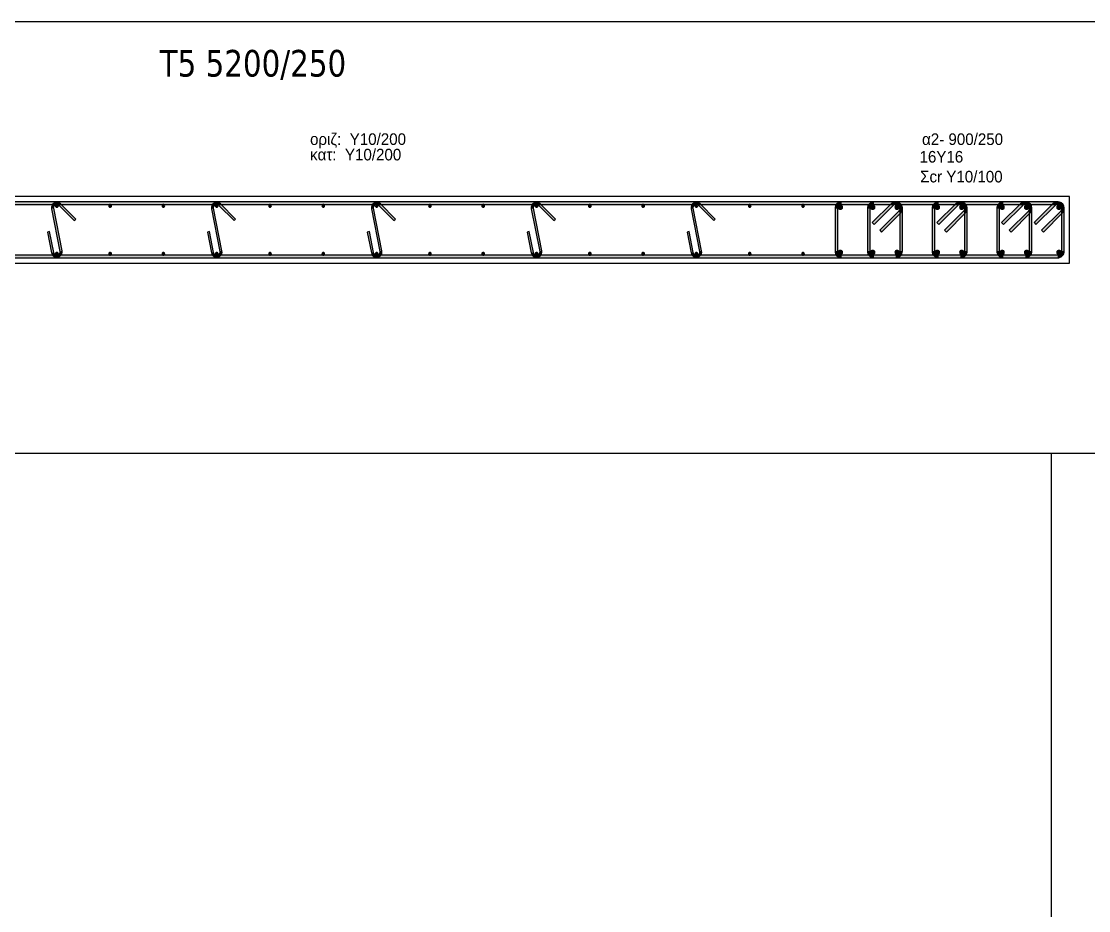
# Model space of a CAD drawing. Header units: millimetres. Extents: x -2171 to 1563, y -1758 to -1505.
# Drawn here: x 787.03 to 807.05, y -1606.93 to -1590.25 of the extents above; entities that cross this region are included whole.
import ezdxf

# ---------------------------------------------------------------- set-up
doc = ezdxf.new("R2010")
doc.units = ezdxf.units.MM
for name, color, linetype in [('-S_TEXT', 3, 'Continuous'), ('Col_Det', 7, 'Continuous'), ('Col_Det_Fill', 7, 'Continuous'), ('Geo_Col_Pro_1', 7, 'Continuous'), ('pinakaki', 153, 'Continuous')]:
    doc.layers.add(name, color=color, linetype=linetype)
doc.styles.add('S1Arl22_b_934_161', font='arial.ttf', dxfattribs={"width": 0.933629, "height": 0.002175})
doc.styles.get("Standard").update_dxf_attribs({"font": 'tahoma.ttf'})

msp = doc.modelspace()

# ---------------------------------------------------------------- hatches: boundary and pattern name
at = {"layer": 'Col_Det_Fill'}
for color, points in [(252, [(803.4939, -1593.6855), (803.4939, -1593.6355), (783.8893, -1593.6355), (783.8893, -1593.6855)]), (252, [(787.5933, -1593.7648), (787.6326, -1593.7571, -0.7407348), (787.7339, -1593.7031), (787.7621, -1593.6748, 0.7407348)]), (252, [(787.7503, -1594.564), (787.7896, -1594.5563), (787.6326, -1593.7571), (787.5933, -1593.7648)]), (133, [(787.6664, -1593.7105, 0.4142136), (787.6914, -1593.7355, 0.4142136), (787.7164, -1593.7105, 0.4142136), (787.6914, -1593.6855, 0.4142136)]), (252, [(787.7621, -1593.6748), (787.7339, -1593.7031), (788.0167, -1593.9859), (788.045, -1593.9577)]), (133, [(788.6665, -1593.7105, 0.4142136), (788.6915, -1593.7355, 0.4142136), (788.7165, -1593.7105, 0.4142136), (788.6915, -1593.6855, 0.4142136)]), (133, [(789.6665, -1593.7105, 0.4142136), (789.6915, -1593.7355, 0.4142136), (789.7165, -1593.7105, 0.4142136), (789.6915, -1593.6855, 0.4142136)]), (252, [(790.5934, -1593.7648), (790.6327, -1593.7571, -0.7407348), (790.734, -1593.7031), (790.7622, -1593.6748, 0.7407348)]), (252, [(790.7504, -1594.564), (790.7897, -1594.5563), (790.6327, -1593.7571), (790.5934, -1593.7648)]), (133, [(790.6665, -1593.7105, 0.4142136), (790.6915, -1593.7355, 0.4142136), (790.7165, -1593.7105, 0.4142136), (790.6915, -1593.6855, 0.4142136)]), (252, [(790.7622, -1593.6748), (790.734, -1593.7031), (791.0168, -1593.9859), (791.0451, -1593.9577)]), (133, [(791.6666, -1593.7105, 0.4142136), (791.6916, -1593.7355, 0.4142136), (791.7166, -1593.7105, 0.4142136), (791.6916, -1593.6855, 0.4142136)]), (133, [(792.6666, -1593.7105, 0.4142136), (792.6916, -1593.7355, 0.4142136), (792.7166, -1593.7105, 0.4142136), (792.6916, -1593.6855, 0.4142136)]), (252, [(793.5935, -1593.7648), (793.6328, -1593.7571, -0.7407348), (793.7341, -1593.7031), (793.7623, -1593.6748, 0.7407348)]), (252, [(793.7505, -1594.564), (793.7898, -1594.5563), (793.6328, -1593.7571), (793.5935, -1593.7648)]), (133, [(793.6666, -1593.7105, 0.4142136), (793.6916, -1593.7355, 0.4142136), (793.7166, -1593.7105, 0.4142136), (793.6916, -1593.6855, 0.4142136)]), (252, [(793.7623, -1593.6748), (793.7341, -1593.7031), (794.0169, -1593.9859), (794.0452, -1593.9577)]), (133, [(794.6667, -1593.7105, 0.4142136), (794.6917, -1593.7355, 0.4142136), (794.7167, -1593.7105, 0.4142136), (794.6917, -1593.6855, 0.4142136)]), (133, [(795.6667, -1593.7105, 0.4142136), (795.6917, -1593.7355, 0.4142136), (795.7167, -1593.7105, 0.4142136), (795.6917, -1593.6855, 0.4142136)]), (252, [(796.5936, -1593.7648), (796.6328, -1593.7571, -0.7407348), (796.7341, -1593.7031), (796.7624, -1593.6748, 0.7407348)]), (252, [(796.7506, -1594.564), (796.7898, -1594.5563), (796.6328, -1593.7571), (796.5936, -1593.7648)]), (133, [(796.6667, -1593.7105, 0.4142136), (796.6917, -1593.7355, 0.4142136), (796.7167, -1593.7105, 0.4142136), (796.6917, -1593.6855, 0.4142136)]), (252, [(796.7624, -1593.6748), (796.7341, -1593.7031), (797.017, -1593.9859), (797.0453, -1593.9577)]), (133, [(797.6668, -1593.7105, 0.4142136), (797.6918, -1593.7355, 0.4142136), (797.7168, -1593.7105, 0.4142136), (797.6918, -1593.6855, 0.4142136)]), (133, [(798.6668, -1593.7105, 0.4142136), (798.6918, -1593.7355, 0.4142136), (798.7168, -1593.7105, 0.4142136), (798.6918, -1593.6855, 0.4142136)]), (252, [(799.5937, -1593.7648), (799.6329, -1593.7571, -0.7407348), (799.7342, -1593.7031), (799.7625, -1593.6748, 0.7407348)]), (252, [(799.7507, -1594.564), (799.7899, -1594.5563), (799.6329, -1593.7571), (799.5937, -1593.7648)]), (133, [(799.6668, -1593.7105, 0.4142136), (799.6918, -1593.7355, 0.4142136), (799.7168, -1593.7105, 0.4142136), (799.6918, -1593.6855, 0.4142136)]), (252, [(799.7625, -1593.6748), (799.7342, -1593.7031), (800.0171, -1593.9859), (800.0454, -1593.9577)]), (133, [(800.6668, -1593.7105, 0.4142136), (800.6918, -1593.7355, 0.4142136), (800.7168, -1593.7105, 0.4142136), (800.6918, -1593.6855, 0.4142136)]), (133, [(801.6669, -1593.7105, 0.4142136), (801.6919, -1593.7355, 0.4142136), (801.7169, -1593.7105, 0.4142136), (801.6919, -1593.6855, 0.4142136)]), (252, [(802.4174, -1593.6855), (802.4174, -1593.6355, 0.4142136), (802.2924, -1593.7605), (802.3424, -1593.7605, -0.4142136)]), (252, [(802.3424, -1593.7605), (802.2924, -1593.7605), (802.2924, -1594.5605), (802.3424, -1594.5605)]), (12, [(802.4326, -1593.7358, 0.4142136), (802.3926, -1593.6958, 0.4142136), (802.3526, -1593.7358, 0.4142136), (802.3926, -1593.7758, 0.4142136)]), (252, [(806.4674, -1593.6855), (806.4674, -1593.6355), (802.4174, -1593.6355), (802.4174, -1593.6855)]), (252, [(803.0245, -1593.6855), (803.0245, -1593.6355, 0.4142136), (802.8995, -1593.7605), (802.9495, -1593.7605, -0.4142136)]), (252, [(802.9495, -1593.7605), (802.8995, -1593.7605), (802.8995, -1594.5605), (802.9495, -1594.5605)]), (56, [(803.0398, -1593.7358, 0.4142136), (802.9998, -1593.6958, 0.4142136), (802.9598, -1593.7358, 0.4142136), (802.9998, -1593.7758, 0.4142136)]), (252, [(803.3786, -1593.7075), (803.3433, -1593.6721), (802.9897, -1594.0257), (803.0251, -1594.0611)]), (252, [(803.4317, -1593.6855), (803.4317, -1593.6355), (803.0245, -1593.6355), (803.0245, -1593.6855)]), (252, [(803.5067, -1593.7605), (803.5567, -1593.7605, 0.6681786), (803.3433, -1593.6721), (803.3786, -1593.7075, -0.6681786)]), (56, [(803.4964, -1593.7358, 0.4142136), (803.4564, -1593.6958, 0.4142136), (803.4164, -1593.7358, 0.4142136), (803.4564, -1593.7758, 0.4142136)]), (252, [(803.4847, -1593.8136), (803.5201, -1593.8489, 0.6681786), (803.4317, -1593.6355), (803.4317, -1593.6855, -0.6681786)]), (252, [(803.5067, -1594.5605), (803.5567, -1594.5605), (803.5567, -1593.7605), (803.5067, -1593.7605)]), (252, [(804.2388, -1593.6855), (804.2388, -1593.6355, 0.4142136), (804.1138, -1593.7605), (804.1638, -1593.7605, -0.4142136)]), (252, [(804.1638, -1593.7605), (804.1138, -1593.7605), (804.1138, -1594.5605), (804.1638, -1594.5605)]), (56, [(804.2541, -1593.7358, 0.4142136), (804.2141, -1593.6958, 0.4142136), (804.1741, -1593.7358, 0.4142136), (804.2141, -1593.7758, 0.4142136)]), (252, [(804.5929, -1593.7075), (804.5576, -1593.6721), (804.204, -1594.0257), (804.2394, -1594.0611)]), (252, [(804.646, -1593.6855), (804.646, -1593.6355), (804.2388, -1593.6355), (804.2388, -1593.6855)]), (252, [(804.721, -1593.7605), (804.771, -1593.7605, 0.6681786), (804.5576, -1593.6721), (804.5929, -1593.7075, -0.6681786)]), (56, [(804.7107, -1593.7358, 0.4142136), (804.6707, -1593.6958, 0.4142136), (804.6307, -1593.7358, 0.4142136), (804.6707, -1593.7758, 0.4142136)]), (252, [(804.699, -1593.8136), (804.7344, -1593.8489, 0.6681786), (804.646, -1593.6355), (804.646, -1593.6855, -0.6681786)]), (252, [(804.721, -1594.5605), (804.771, -1594.5605), (804.771, -1593.7605), (804.721, -1593.7605)]), (252, [(805.4531, -1593.6855), (805.4531, -1593.6355, 0.4142136), (805.3281, -1593.7605), (805.3781, -1593.7605, -0.4142136)]), (252, [(805.3781, -1593.7605), (805.3281, -1593.7605), (805.3281, -1594.5605), (805.3781, -1594.5605)]), (56, [(805.4684, -1593.7358, 0.4142136), (805.4284, -1593.6958, 0.4142136), (805.3884, -1593.7358, 0.4142136), (805.4284, -1593.7758, 0.4142136)]), (252, [(805.8072, -1593.7075), (805.7719, -1593.6721), (805.4183, -1594.0257), (805.4537, -1594.0611)]), (252, [(805.8603, -1593.6855), (805.8603, -1593.6355), (805.4531, -1593.6355), (805.4531, -1593.6855)]), (252, [(805.9353, -1593.7605), (805.9853, -1593.7605, 0.6681786), (805.7719, -1593.6721), (805.8072, -1593.7075, -0.6681786)]), (56, [(805.925, -1593.7358, 0.4142136), (805.885, -1593.6958, 0.4142136), (805.845, -1593.7358, 0.4142136), (805.885, -1593.7758, 0.4142136)]), (252, [(805.9133, -1593.8136), (805.9486, -1593.8489, 0.6681786), (805.8603, -1593.6355), (805.8603, -1593.6855, -0.6681786)]), (252, [(805.9353, -1594.5605), (805.9853, -1594.5605), (805.9853, -1593.7605), (805.9353, -1593.7605)]), (252, [(806.4144, -1593.7075), (806.379, -1593.6721), (806.0255, -1594.0257), (806.0608, -1594.0611)]), (252, [(806.5424, -1593.7605), (806.5924, -1593.7605, 0.6681786), (806.379, -1593.6721), (806.4144, -1593.7075, -0.6681786)]), (12, [(806.5321, -1593.7358, 0.4142136), (806.4921, -1593.6958, 0.4142136), (806.4521, -1593.7358, 0.4142136), (806.4921, -1593.7758, 0.4142136)]), (252, [(806.5204, -1593.8136), (806.5558, -1593.8489, 0.6681786), (806.4674, -1593.6355), (806.4674, -1593.6855, -0.6681786)]), (252, [(806.5424, -1594.5605), (806.5924, -1594.5605), (806.5924, -1593.7605), (806.5424, -1593.7605)]), (252, [(803.1312, -1594.1671), (803.1665, -1594.2025), (803.5201, -1593.8489), (803.4847, -1593.8136)]), (252, [(804.3454, -1594.1671), (804.3808, -1594.2025), (804.7344, -1593.8489), (804.699, -1593.8136)]), (252, [(805.5597, -1594.1671), (805.5951, -1594.2025), (805.9486, -1593.8489), (805.9133, -1593.8136)]), (252, [(806.1669, -1594.1671), (806.2022, -1594.2025), (806.5558, -1593.8489), (806.5204, -1593.8136)]), (252, [(787.5555, -1594.1946), (787.5162, -1594.2023), (787.5933, -1594.5948), (787.6326, -1594.5871)]), (252, [(790.5555, -1594.1946), (790.5163, -1594.2023), (790.5934, -1594.5948), (790.6327, -1594.5871)]), (252, [(793.5556, -1594.1946), (793.5164, -1594.2023), (793.5935, -1594.5948), (793.6328, -1594.5871)]), (252, [(796.5557, -1594.1946), (796.5165, -1594.2023), (796.5936, -1594.5948), (796.6328, -1594.5871)]), (252, [(799.5558, -1594.1946), (799.5166, -1594.2023), (799.5937, -1594.5948), (799.6329, -1594.5871)]), (252, [(787.6326, -1594.5871), (787.5933, -1594.5948, 1), (787.7896, -1594.5563), (787.7503, -1594.564, -1)]), (133, [(787.6664, -1594.6105, 0.4142136), (787.6914, -1594.6355, 0.4142136), (787.7164, -1594.6105, 0.4142136), (787.6914, -1594.5855, 0.4142136)]), (133, [(788.6665, -1594.6105, 0.4142136), (788.6915, -1594.6355, 0.4142136), (788.7165, -1594.6105, 0.4142136), (788.6915, -1594.5855, 0.4142136)]), (133, [(789.6665, -1594.6105, 0.4142136), (789.6915, -1594.6355, 0.4142136), (789.7165, -1594.6105, 0.4142136), (789.6915, -1594.5855, 0.4142136)]), (252, [(790.6327, -1594.5871), (790.5934, -1594.5948, 1), (790.7897, -1594.5563), (790.7504, -1594.564, -1)]), (133, [(790.6665, -1594.6105, 0.4142136), (790.6915, -1594.6355, 0.4142136), (790.7165, -1594.6105, 0.4142136), (790.6915, -1594.5855, 0.4142136)]), (133, [(791.6666, -1594.6105, 0.4142136), (791.6916, -1594.6355, 0.4142136), (791.7166, -1594.6105, 0.4142136), (791.6916, -1594.5855, 0.4142136)]), (133, [(792.6666, -1594.6105, 0.4142136), (792.6916, -1594.6355, 0.4142136), (792.7166, -1594.6105, 0.4142136), (792.6916, -1594.5855, 0.4142136)]), (252, [(793.6328, -1594.5871), (793.5935, -1594.5948, 1), (793.7898, -1594.5563), (793.7505, -1594.564, -1)]), (133, [(793.6666, -1594.6105, 0.4142136), (793.6916, -1594.6355, 0.4142136), (793.7166, -1594.6105, 0.4142136), (793.6916, -1594.5855, 0.4142136)]), (133, [(794.6667, -1594.6105, 0.4142136), (794.6917, -1594.6355, 0.4142136), (794.7167, -1594.6105, 0.4142136), (794.6917, -1594.5855, 0.4142136)]), (133, [(795.6667, -1594.6105, 0.4142136), (795.6917, -1594.6355, 0.4142136), (795.7167, -1594.6105, 0.4142136), (795.6917, -1594.5855, 0.4142136)]), (252, [(796.6328, -1594.5871), (796.5936, -1594.5948, 1), (796.7898, -1594.5563), (796.7506, -1594.564, -1)]), (133, [(796.6667, -1594.6105, 0.4142136), (796.6917, -1594.6355, 0.4142136), (796.7167, -1594.6105, 0.4142136), (796.6917, -1594.5855, 0.4142136)]), (133, [(797.6668, -1594.6105, 0.4142136), (797.6918, -1594.6355, 0.4142136), (797.7168, -1594.6105, 0.4142136), (797.6918, -1594.5855, 0.4142136)]), (133, [(798.6668, -1594.6105, 0.4142136), (798.6918, -1594.6355, 0.4142136), (798.7168, -1594.6105, 0.4142136), (798.6918, -1594.5855, 0.4142136)]), (252, [(799.6329, -1594.5871), (799.5937, -1594.5948, 1), (799.7899, -1594.5563), (799.7507, -1594.564, -1)]), (133, [(799.6668, -1594.6105, 0.4142136), (799.6918, -1594.6355, 0.4142136), (799.7168, -1594.6105, 0.4142136), (799.6918, -1594.5855, 0.4142136)]), (133, [(800.6668, -1594.6105, 0.4142136), (800.6918, -1594.6355, 0.4142136), (800.7168, -1594.6105, 0.4142136), (800.6918, -1594.5855, 0.4142136)]), (133, [(801.6669, -1594.6105, 0.4142136), (801.6919, -1594.6355, 0.4142136), (801.7169, -1594.6105, 0.4142136), (801.6919, -1594.5855, 0.4142136)]), (252, [(802.3424, -1594.5605), (802.2924, -1594.5605, 0.4142136), (802.4174, -1594.6855), (802.4174, -1594.6355, -0.4142136)]), (12, [(802.4326, -1594.5853, 0.4142136), (802.3926, -1594.5453, 0.4142136), (802.3526, -1594.5853, 0.4142136), (802.3926, -1594.6253, 0.4142136)]), (252, [(802.9495, -1594.5605), (802.8995, -1594.5605, 0.4142136), (803.0245, -1594.6855), (803.0245, -1594.6355, -0.4142136)]), (56, [(803.0398, -1594.5853, 0.4142136), (802.9998, -1594.5453, 0.4142136), (802.9598, -1594.5853, 0.4142136), (802.9998, -1594.6253, 0.4142136)]), (56, [(803.4964, -1594.5853, 0.4142136), (803.4564, -1594.5453, 0.4142136), (803.4164, -1594.5853, 0.4142136), (803.4564, -1594.6253, 0.4142136)]), (252, [(803.4317, -1594.6355), (803.4317, -1594.6855, 0.4142136), (803.5567, -1594.5605), (803.5067, -1594.5605, -0.4142136)]), (252, [(804.1638, -1594.5605), (804.1138, -1594.5605, 0.4142136), (804.2388, -1594.6855), (804.2388, -1594.6355, -0.4142136)]), (56, [(804.2541, -1594.5853, 0.4142136), (804.2141, -1594.5453, 0.4142136), (804.1741, -1594.5853, 0.4142136), (804.2141, -1594.6253, 0.4142136)]), (56, [(804.7107, -1594.5853, 0.4142136), (804.6707, -1594.5453, 0.4142136), (804.6307, -1594.5853, 0.4142136), (804.6707, -1594.6253, 0.4142136)]), (252, [(804.646, -1594.6355), (804.646, -1594.6855, 0.4142136), (804.771, -1594.5605), (804.721, -1594.5605, -0.4142136)]), (252, [(805.3781, -1594.5605), (805.3281, -1594.5605, 0.4142136), (805.4531, -1594.6855), (805.4531, -1594.6355, -0.4142136)]), (56, [(805.4684, -1594.5853, 0.4142136), (805.4284, -1594.5453, 0.4142136), (805.3884, -1594.5853, 0.4142136), (805.4284, -1594.6253, 0.4142136)]), (56, [(805.925, -1594.5853, 0.4142136), (805.885, -1594.5453, 0.4142136), (805.845, -1594.5853, 0.4142136), (805.885, -1594.6253, 0.4142136)]), (252, [(805.8603, -1594.6355), (805.8603, -1594.6855, 0.4142136), (805.9853, -1594.5605), (805.9353, -1594.5605, -0.4142136)]), (12, [(806.5321, -1594.5853, 0.4142136), (806.4921, -1594.5453, 0.4142136), (806.4521, -1594.5853, 0.4142136), (806.4921, -1594.6253, 0.4142136)]), (252, [(806.4674, -1594.6355), (806.4674, -1594.6855, 0.4142136), (806.5924, -1594.5605), (806.5424, -1594.5605, -0.4142136)]), (252, [(783.8893, -1594.6355), (783.8893, -1594.6855), (803.4939, -1594.6855), (803.4939, -1594.6355)]), (252, [(802.4174, -1594.6355), (802.4174, -1594.6855), (806.4674, -1594.6855), (806.4674, -1594.6355)]), (252, [(803.0245, -1594.6355), (803.0245, -1594.6855), (803.4317, -1594.6855), (803.4317, -1594.6355)]), (252, [(804.2388, -1594.6355), (804.2388, -1594.6855), (804.646, -1594.6855), (804.646, -1594.6355)]), (252, [(805.4531, -1594.6355), (805.4531, -1594.6855), (805.8603, -1594.6855), (805.8603, -1594.6355)])]:
    msp.add_hatch(color=color, dxfattribs=at).paths.add_polyline_path(points)

# ---------------------------------------------------------------- linework, layer by layer
at = {"layer": '-S_TEXT', "ltscale": 5}
msp.add_lwpolyline([(775.6459, -1590.2497), (833.7934, -1590.2497), (833.7934, -1630.2944), (775.6459, -1630.2944)], close=True, dxfattribs=at)
at = {"layer": 'Col_Det', "color": 7}
for points in [[(806.6924, -1593.5355), (780.6909, -1593.5355)], [(806.6924, -1594.7855), (806.6924, -1593.5355)], [(803.4939, -1593.6355), (783.8893, -1593.6355)], [(783.8893, -1593.6855), (803.4939, -1593.6855)], [(787.5933, -1593.7648), (787.7503, -1594.564)], [(787.7896, -1594.5563), (787.6326, -1593.7571)], [(787.7339, -1593.7031), (788.0167, -1593.9859)], [(788.045, -1593.9577), (787.7621, -1593.6748)], [(790.5934, -1593.7648), (790.7504, -1594.564)], [(790.7897, -1594.5563), (790.6327, -1593.7571)], [(790.734, -1593.7031), (791.0168, -1593.9859)], [(791.0451, -1593.9577), (790.7622, -1593.6748)], [(793.5935, -1593.7648), (793.7505, -1594.564)], [(793.7898, -1594.5563), (793.6328, -1593.7571)], [(793.7341, -1593.7031), (794.0169, -1593.9859)], [(794.0452, -1593.9577), (793.7623, -1593.6748)], [(796.5936, -1593.7648), (796.7506, -1594.564)], [(796.7898, -1594.5563), (796.6328, -1593.7571)], [(796.7341, -1593.7031), (797.017, -1593.9859)], [(797.0453, -1593.9577), (796.7624, -1593.6748)], [(799.5937, -1593.7648), (799.7507, -1594.564)], [(799.7899, -1594.5563), (799.6329, -1593.7571)], [(799.7342, -1593.7031), (800.0171, -1593.9859)], [(800.0454, -1593.9577), (799.7625, -1593.6748)], [(802.2924, -1593.7605), (802.2924, -1594.5605)], [(802.3424, -1594.5605), (802.3424, -1593.7605)], [(806.4674, -1593.6355), (802.4174, -1593.6355)], [(802.4174, -1593.6855), (806.4674, -1593.6855)], [(802.8995, -1593.7605), (802.8995, -1594.5605)], [(802.9495, -1594.5605), (802.9495, -1593.7605)], [(803.3433, -1593.6721), (802.9897, -1594.0257)], [(803.4317, -1593.6355), (803.0245, -1593.6355)], [(803.0245, -1593.6855), (803.4317, -1593.6855)], [(803.0251, -1594.0611), (803.3786, -1593.7075)], [(803.4939, -1593.6855), (803.4939, -1593.6355)], [(803.5067, -1593.7605), (803.5067, -1594.5605)], [(803.5567, -1594.5605), (803.5567, -1593.7605)], [(804.1138, -1593.7605), (804.1138, -1594.5605)], [(804.1638, -1594.5605), (804.1638, -1593.7605)], [(804.5576, -1593.6721), (804.204, -1594.0257)], [(804.646, -1593.6355), (804.2388, -1593.6355)], [(804.2388, -1593.6855), (804.646, -1593.6855)], [(804.2394, -1594.0611), (804.5929, -1593.7075)], [(804.721, -1593.7605), (804.721, -1594.5605)], [(804.771, -1594.5605), (804.771, -1593.7605)], [(805.3281, -1593.7605), (805.3281, -1594.5605)], [(805.3781, -1594.5605), (805.3781, -1593.7605)], [(805.7719, -1593.6721), (805.4183, -1594.0257)], [(805.8603, -1593.6355), (805.4531, -1593.6355)], [(805.4531, -1593.6855), (805.8603, -1593.6855)], [(805.4537, -1594.0611), (805.8072, -1593.7075)], [(805.9353, -1593.7605), (805.9353, -1594.5605)], [(805.9853, -1594.5605), (805.9853, -1593.7605)], [(806.379, -1593.6721), (806.0255, -1594.0257)], [(806.0608, -1594.0611), (806.4144, -1593.7075)], [(806.5424, -1593.7605), (806.5424, -1594.5605)], [(806.5924, -1594.5605), (806.5924, -1593.7605)], [(788.0167, -1593.9859), (788.045, -1593.9577)], [(791.0168, -1593.9859), (791.0451, -1593.9577)], [(794.0169, -1593.9859), (794.0452, -1593.9577)], [(797.017, -1593.9859), (797.0453, -1593.9577)], [(800.0171, -1593.9859), (800.0454, -1593.9577)], [(803.4847, -1593.8136), (803.1312, -1594.1671)], [(803.1665, -1594.2025), (803.5201, -1593.8489)], [(804.699, -1593.8136), (804.3454, -1594.1671)], [(804.3808, -1594.2025), (804.7344, -1593.8489)], [(805.9133, -1593.8136), (805.5597, -1594.1671)], [(805.5951, -1594.2025), (805.9486, -1593.8489)], [(806.5204, -1593.8136), (806.1669, -1594.1671)], [(806.2022, -1594.2025), (806.5558, -1593.8489)], [(787.5555, -1594.1946), (787.5162, -1594.2023)], [(787.6326, -1594.5871), (787.5555, -1594.1946)], [(790.5555, -1594.1946), (790.5163, -1594.2023)], [(790.6327, -1594.5871), (790.5555, -1594.1946)], [(793.5556, -1594.1946), (793.5164, -1594.2023)], [(793.6328, -1594.5871), (793.5556, -1594.1946)], [(796.5557, -1594.1946), (796.5165, -1594.2023)], [(796.6328, -1594.5871), (796.5557, -1594.1946)], [(799.5558, -1594.1946), (799.5166, -1594.2023)], [(799.6329, -1594.5871), (799.5558, -1594.1946)], [(802.9897, -1594.0257), (803.0251, -1594.0611)], [(803.1312, -1594.1671), (803.1665, -1594.2025)], [(804.204, -1594.0257), (804.2394, -1594.0611)], [(804.3454, -1594.1671), (804.3808, -1594.2025)], [(805.4183, -1594.0257), (805.4537, -1594.0611)], [(805.5597, -1594.1671), (805.5951, -1594.2025)], [(806.0255, -1594.0257), (806.0608, -1594.0611)], [(806.1669, -1594.1671), (806.2022, -1594.2025)], [(787.5162, -1594.2023), (787.5933, -1594.5948)], [(790.5163, -1594.2023), (790.5934, -1594.5948)], [(793.5164, -1594.2023), (793.5935, -1594.5948)], [(796.5165, -1594.2023), (796.5936, -1594.5948)], [(799.5166, -1594.2023), (799.5937, -1594.5948)], [(780.6909, -1594.7855), (806.6924, -1594.7855)], [(803.4939, -1594.6355), (783.8893, -1594.6355)], [(783.8893, -1594.6855), (803.4939, -1594.6855)], [(806.4674, -1594.6355), (802.4174, -1594.6355)], [(802.4174, -1594.6855), (806.4674, -1594.6855)], [(803.4317, -1594.6355), (803.0245, -1594.6355)], [(803.0245, -1594.6855), (803.4317, -1594.6855)], [(803.4939, -1594.6855), (803.4939, -1594.6355)], [(804.646, -1594.6355), (804.2388, -1594.6355)], [(804.2388, -1594.6855), (804.646, -1594.6855)], [(805.8603, -1594.6355), (805.4531, -1594.6355)], [(805.4531, -1594.6855), (805.8603, -1594.6855)]]:
    msp.add_lwpolyline(points, dxfattribs=at)
for points in [[(787.7621, -1593.6748, 0.7407348), (787.5933, -1593.7648, 0.7407348)], [(787.6326, -1593.7571, -0.7407348), (787.7339, -1593.7031)], [(787.6914, -1593.6855, 0.4142136), (787.6664, -1593.7105, 0.4142136)], [(787.6664, -1593.7105, 0.4142136), (787.6914, -1593.7355, 0.4142136)], [(787.7164, -1593.7105, 0.4142136), (787.6914, -1593.6855, 0.4142136)], [(787.6914, -1593.7355, 0.4142136), (787.7164, -1593.7105, 0.4142136)], [(788.6915, -1593.6855, 0.4142136), (788.6665, -1593.7105, 0.4142136)], [(788.6665, -1593.7105, 0.4142136), (788.6915, -1593.7355, 0.4142136)], [(788.7165, -1593.7105, 0.4142136), (788.6915, -1593.6855, 0.4142136)], [(788.6915, -1593.7355, 0.4142136), (788.7165, -1593.7105, 0.4142136)], [(789.6915, -1593.6855, 0.4142136), (789.6665, -1593.7105, 0.4142136)], [(789.6665, -1593.7105, 0.4142136), (789.6915, -1593.7355, 0.4142136)], [(789.7165, -1593.7105, 0.4142136), (789.6915, -1593.6855, 0.4142136)], [(789.6915, -1593.7355, 0.4142136), (789.7165, -1593.7105, 0.4142136)], [(790.7622, -1593.6748, 0.7407348), (790.5934, -1593.7648, 0.7407348)], [(790.6327, -1593.7571, -0.7407348), (790.734, -1593.7031)], [(790.6915, -1593.6855, 0.4142136), (790.6665, -1593.7105, 0.4142136)], [(790.6665, -1593.7105, 0.4142136), (790.6915, -1593.7355, 0.4142136)], [(790.7165, -1593.7105, 0.4142136), (790.6915, -1593.6855, 0.4142136)], [(790.6915, -1593.7355, 0.4142136), (790.7165, -1593.7105, 0.4142136)], [(791.6916, -1593.6855, 0.4142136), (791.6666, -1593.7105, 0.4142136)], [(791.6666, -1593.7105, 0.4142136), (791.6916, -1593.7355, 0.4142136)], [(791.7166, -1593.7105, 0.4142136), (791.6916, -1593.6855, 0.4142136)], [(791.6916, -1593.7355, 0.4142136), (791.7166, -1593.7105, 0.4142136)], [(792.6916, -1593.6855, 0.4142136), (792.6666, -1593.7105, 0.4142136)], [(792.6666, -1593.7105, 0.4142136), (792.6916, -1593.7355, 0.4142136)], [(792.7166, -1593.7105, 0.4142136), (792.6916, -1593.6855, 0.4142136)], [(792.6916, -1593.7355, 0.4142136), (792.7166, -1593.7105, 0.4142136)], [(793.7623, -1593.6748, 0.7407348), (793.5935, -1593.7648, 0.7407348)], [(793.6328, -1593.7571, -0.7407348), (793.7341, -1593.7031)], [(793.6916, -1593.6855, 0.4142136), (793.6666, -1593.7105, 0.4142136)], [(793.6666, -1593.7105, 0.4142136), (793.6916, -1593.7355, 0.4142136)], [(793.7166, -1593.7105, 0.4142136), (793.6916, -1593.6855, 0.4142136)], [(793.6916, -1593.7355, 0.4142136), (793.7166, -1593.7105, 0.4142136)], [(794.6917, -1593.6855, 0.4142136), (794.6667, -1593.7105, 0.4142136)], [(794.6667, -1593.7105, 0.4142136), (794.6917, -1593.7355, 0.4142136)], [(794.7167, -1593.7105, 0.4142136), (794.6917, -1593.6855, 0.4142136)], [(794.6917, -1593.7355, 0.4142136), (794.7167, -1593.7105, 0.4142136)], [(795.6917, -1593.6855, 0.4142136), (795.6667, -1593.7105, 0.4142136)], [(795.6667, -1593.7105, 0.4142136), (795.6917, -1593.7355, 0.4142136)], [(795.7167, -1593.7105, 0.4142136), (795.6917, -1593.6855, 0.4142136)], [(795.6917, -1593.7355, 0.4142136), (795.7167, -1593.7105, 0.4142136)], [(796.7624, -1593.6748, 0.7407348), (796.5936, -1593.7648, 0.7407348)], [(796.6328, -1593.7571, -0.7407348), (796.7341, -1593.7031)], [(796.6917, -1593.6855, 0.4142136), (796.6667, -1593.7105, 0.4142136)], [(796.6667, -1593.7105, 0.4142136), (796.6917, -1593.7355, 0.4142136)], [(796.7167, -1593.7105, 0.4142136), (796.6917, -1593.6855, 0.4142136)], [(796.6917, -1593.7355, 0.4142136), (796.7167, -1593.7105, 0.4142136)], [(797.6918, -1593.6855, 0.4142136), (797.6668, -1593.7105, 0.4142136)], [(797.6668, -1593.7105, 0.4142136), (797.6918, -1593.7355, 0.4142136)], [(797.7168, -1593.7105, 0.4142136), (797.6918, -1593.6855, 0.4142136)], [(797.6918, -1593.7355, 0.4142136), (797.7168, -1593.7105, 0.4142136)], [(798.6918, -1593.6855, 0.4142136), (798.6668, -1593.7105, 0.4142136)], [(798.6668, -1593.7105, 0.4142136), (798.6918, -1593.7355, 0.4142136)], [(798.7168, -1593.7105, 0.4142136), (798.6918, -1593.6855, 0.4142136)], [(798.6918, -1593.7355, 0.4142136), (798.7168, -1593.7105, 0.4142136)], [(799.7625, -1593.6748, 0.7407348), (799.5937, -1593.7648, 0.7407348)], [(799.6329, -1593.7571, -0.7407348), (799.7342, -1593.7031)], [(799.6918, -1593.6855, 0.4142136), (799.6668, -1593.7105, 0.4142136)], [(799.6668, -1593.7105, 0.4142136), (799.6918, -1593.7355, 0.4142136)], [(799.7168, -1593.7105, 0.4142136), (799.6918, -1593.6855, 0.4142136)], [(799.6918, -1593.7355, 0.4142136), (799.7168, -1593.7105, 0.4142136)], [(800.6918, -1593.6855, 0.4142136), (800.6668, -1593.7105, 0.4142136)], [(800.6668, -1593.7105, 0.4142136), (800.6918, -1593.7355, 0.4142136)], [(800.7168, -1593.7105, 0.4142136), (800.6918, -1593.6855, 0.4142136)], [(800.6918, -1593.7355, 0.4142136), (800.7168, -1593.7105, 0.4142136)], [(801.6919, -1593.6855, 0.4142136), (801.6669, -1593.7105, 0.4142136)], [(801.6669, -1593.7105, 0.4142136), (801.6919, -1593.7355, 0.4142136)], [(801.7169, -1593.7105, 0.4142136), (801.6919, -1593.6855, 0.4142136)], [(801.6919, -1593.7355, 0.4142136), (801.7169, -1593.7105, 0.4142136)], [(802.4174, -1593.6355, 0.4142136), (802.2924, -1593.7605)], [(802.3424, -1593.7605, -0.4142136), (802.4174, -1593.6855, -0.4142136)], [(802.3926, -1593.6958, 0.4142136), (802.3526, -1593.7358, 0.4142136)], [(802.3526, -1593.7358, 0.4142136), (802.3926, -1593.7758, 0.4142136)], [(802.4326, -1593.7358, 0.4142136), (802.3926, -1593.6958, 0.4142136)], [(802.3926, -1593.7758, 0.4142136), (802.4326, -1593.7358, 0.4142136)], [(803.0245, -1593.6355, 0.4142136), (802.8995, -1593.7605)], [(802.9495, -1593.7605, -0.4142136), (803.0245, -1593.6855, -0.4142136)], [(802.9998, -1593.6958, 0.4142136), (802.9598, -1593.7358, 0.4142136)], [(802.9598, -1593.7358, 0.4142136), (802.9998, -1593.7758, 0.4142136)], [(803.0398, -1593.7358, 0.4142136), (802.9998, -1593.6958, 0.4142136)], [(802.9998, -1593.7758, 0.4142136), (803.0398, -1593.7358, 0.4142136)], [(803.5567, -1593.7605, 0.6681786), (803.3433, -1593.6721)], [(803.3786, -1593.7075, -0.6681786), (803.5067, -1593.7605, -0.6681786)], [(803.4564, -1593.6958, 0.4142136), (803.4164, -1593.7358, 0.4142136)], [(803.4164, -1593.7358, 0.4142136), (803.4564, -1593.7758, 0.4142136)], [(803.5201, -1593.8489, 0.6681786), (803.4317, -1593.6355)], [(803.4317, -1593.6855, -0.6681786), (803.4847, -1593.8136, -0.6681786)], [(803.4964, -1593.7358, 0.4142136), (803.4564, -1593.6958, 0.4142136)], [(803.4564, -1593.7758, 0.4142136), (803.4964, -1593.7358, 0.4142136)], [(804.2388, -1593.6355, 0.4142136), (804.1138, -1593.7605)], [(804.1638, -1593.7605, -0.4142136), (804.2388, -1593.6855, -0.4142136)], [(804.2141, -1593.6958, 0.4142136), (804.1741, -1593.7358, 0.4142136)], [(804.1741, -1593.7358, 0.4142136), (804.2141, -1593.7758, 0.4142136)], [(804.2541, -1593.7358, 0.4142136), (804.2141, -1593.6958, 0.4142136)], [(804.2141, -1593.7758, 0.4142136), (804.2541, -1593.7358, 0.4142136)], [(804.771, -1593.7605, 0.6681786), (804.5576, -1593.6721)], [(804.5929, -1593.7075, -0.6681786), (804.721, -1593.7605, -0.6681786)], [(804.6707, -1593.6958, 0.4142136), (804.6307, -1593.7358, 0.4142136)], [(804.6307, -1593.7358, 0.4142136), (804.6707, -1593.7758, 0.4142136)], [(804.7344, -1593.8489, 0.6681786), (804.646, -1593.6355)], [(804.646, -1593.6855, -0.6681786), (804.699, -1593.8136, -0.6681786)], [(804.7107, -1593.7358, 0.4142136), (804.6707, -1593.6958, 0.4142136)], [(804.6707, -1593.7758, 0.4142136), (804.7107, -1593.7358, 0.4142136)], [(805.4531, -1593.6355, 0.4142136), (805.3281, -1593.7605)], [(805.3781, -1593.7605, -0.4142136), (805.4531, -1593.6855, -0.4142136)], [(805.4284, -1593.6958, 0.4142136), (805.3884, -1593.7358, 0.4142136)], [(805.3884, -1593.7358, 0.4142136), (805.4284, -1593.7758, 0.4142136)], [(805.4684, -1593.7358, 0.4142136), (805.4284, -1593.6958, 0.4142136)], [(805.4284, -1593.7758, 0.4142136), (805.4684, -1593.7358, 0.4142136)], [(805.9853, -1593.7605, 0.6681786), (805.7719, -1593.6721)], [(805.8072, -1593.7075, -0.6681786), (805.9353, -1593.7605, -0.6681786)], [(805.885, -1593.6958, 0.4142136), (805.845, -1593.7358, 0.4142136)], [(805.845, -1593.7358, 0.4142136), (805.885, -1593.7758, 0.4142136)], [(805.9486, -1593.8489, 0.6681786), (805.8603, -1593.6355)], [(805.8603, -1593.6855, -0.6681786), (805.9133, -1593.8136, -0.6681786)], [(805.925, -1593.7358, 0.4142136), (805.885, -1593.6958, 0.4142136)], [(805.885, -1593.7758, 0.4142136), (805.925, -1593.7358, 0.4142136)], [(806.5924, -1593.7605, 0.6681786), (806.379, -1593.6721)], [(806.4144, -1593.7075, -0.6681786), (806.5424, -1593.7605, -0.6681786)], [(806.4921, -1593.6958, 0.4142136), (806.4521, -1593.7358, 0.4142136)], [(806.4521, -1593.7358, 0.4142136), (806.4921, -1593.7758, 0.4142136)], [(806.5558, -1593.8489, 0.6681786), (806.4674, -1593.6355)], [(806.4674, -1593.6855, -0.6681786), (806.5204, -1593.8136, -0.6681786)], [(806.5321, -1593.7358, 0.4142136), (806.4921, -1593.6958, 0.4142136)], [(806.4921, -1593.7758, 0.4142136), (806.5321, -1593.7358, 0.4142136)], [(787.5933, -1594.5948, 1), (787.7896, -1594.5563)], [(787.7503, -1594.564, -1), (787.6326, -1594.5871, -1)], [(787.6914, -1594.5855, 0.4142136), (787.6664, -1594.6105, 0.4142136)], [(787.7164, -1594.6105, 0.4142136), (787.6914, -1594.5855, 0.4142136)], [(788.6915, -1594.5855, 0.4142136), (788.6665, -1594.6105, 0.4142136)], [(788.7165, -1594.6105, 0.4142136), (788.6915, -1594.5855, 0.4142136)], [(789.6915, -1594.5855, 0.4142136), (789.6665, -1594.6105, 0.4142136)], [(789.7165, -1594.6105, 0.4142136), (789.6915, -1594.5855, 0.4142136)], [(790.5934, -1594.5948, 1), (790.7897, -1594.5563)], [(790.7504, -1594.564, -1), (790.6327, -1594.5871, -1)], [(790.6915, -1594.5855, 0.4142136), (790.6665, -1594.6105, 0.4142136)], [(790.7165, -1594.6105, 0.4142136), (790.6915, -1594.5855, 0.4142136)], [(791.6916, -1594.5855, 0.4142136), (791.6666, -1594.6105, 0.4142136)], [(791.7166, -1594.6105, 0.4142136), (791.6916, -1594.5855, 0.4142136)], [(792.6916, -1594.5855, 0.4142136), (792.6666, -1594.6105, 0.4142136)], [(792.7166, -1594.6105, 0.4142136), (792.6916, -1594.5855, 0.4142136)], [(793.5935, -1594.5948, 1), (793.7898, -1594.5563)], [(793.7505, -1594.564, -1), (793.6328, -1594.5871, -1)], [(793.6916, -1594.5855, 0.4142136), (793.6666, -1594.6105, 0.4142136)], [(793.7166, -1594.6105, 0.4142136), (793.6916, -1594.5855, 0.4142136)], [(794.6917, -1594.5855, 0.4142136), (794.6667, -1594.6105, 0.4142136)], [(794.7167, -1594.6105, 0.4142136), (794.6917, -1594.5855, 0.4142136)], [(795.6917, -1594.5855, 0.4142136), (795.6667, -1594.6105, 0.4142136)], [(795.7167, -1594.6105, 0.4142136), (795.6917, -1594.5855, 0.4142136)], [(796.5936, -1594.5948, 1), (796.7898, -1594.5563)], [(796.7506, -1594.564, -1), (796.6328, -1594.5871, -1)], [(796.6917, -1594.5855, 0.4142136), (796.6667, -1594.6105, 0.4142136)], [(796.7167, -1594.6105, 0.4142136), (796.6917, -1594.5855, 0.4142136)], [(797.6918, -1594.5855, 0.4142136), (797.6668, -1594.6105, 0.4142136)], [(797.7168, -1594.6105, 0.4142136), (797.6918, -1594.5855, 0.4142136)], [(798.6918, -1594.5855, 0.4142136), (798.6668, -1594.6105, 0.4142136)], [(798.7168, -1594.6105, 0.4142136), (798.6918, -1594.5855, 0.4142136)], [(799.5937, -1594.5948, 1), (799.7899, -1594.5563)], [(799.7507, -1594.564, -1), (799.6329, -1594.5871, -1)], [(799.6918, -1594.5855, 0.4142136), (799.6668, -1594.6105, 0.4142136)], [(799.7168, -1594.6105, 0.4142136), (799.6918, -1594.5855, 0.4142136)], [(800.6918, -1594.5855, 0.4142136), (800.6668, -1594.6105, 0.4142136)], [(800.7168, -1594.6105, 0.4142136), (800.6918, -1594.5855, 0.4142136)], [(801.6919, -1594.5855, 0.4142136), (801.6669, -1594.6105, 0.4142136)], [(801.7169, -1594.6105, 0.4142136), (801.6919, -1594.5855, 0.4142136)], [(802.2924, -1594.5605, 0.4142136), (802.4174, -1594.6855)], [(802.4174, -1594.6355, -0.4142136), (802.3424, -1594.5605, -0.4142136)], [(802.3926, -1594.5453, 0.4142136), (802.3526, -1594.5853, 0.4142136)], [(802.3526, -1594.5853, 0.4142136), (802.3926, -1594.6253, 0.4142136)], [(802.4326, -1594.5853, 0.4142136), (802.3926, -1594.5453, 0.4142136)], [(802.3926, -1594.6253, 0.4142136), (802.4326, -1594.5853, 0.4142136)], [(802.8995, -1594.5605, 0.4142136), (803.0245, -1594.6855)], [(803.0245, -1594.6355, -0.4142136), (802.9495, -1594.5605, -0.4142136)], [(802.9998, -1594.5453, 0.4142136), (802.9598, -1594.5853, 0.4142136)], [(802.9598, -1594.5853, 0.4142136), (802.9998, -1594.6253, 0.4142136)], [(803.0398, -1594.5853, 0.4142136), (802.9998, -1594.5453, 0.4142136)], [(802.9998, -1594.6253, 0.4142136), (803.0398, -1594.5853, 0.4142136)], [(803.4564, -1594.5453, 0.4142136), (803.4164, -1594.5853, 0.4142136)], [(803.4164, -1594.5853, 0.4142136), (803.4564, -1594.6253, 0.4142136)], [(803.4317, -1594.6855, 0.4142136), (803.5567, -1594.5605)], [(803.5067, -1594.5605, -0.4142136), (803.4317, -1594.6355, -0.4142136)], [(803.4964, -1594.5853, 0.4142136), (803.4564, -1594.5453, 0.4142136)], [(803.4564, -1594.6253, 0.4142136), (803.4964, -1594.5853, 0.4142136)], [(804.1138, -1594.5605, 0.4142136), (804.2388, -1594.6855)], [(804.2388, -1594.6355, -0.4142136), (804.1638, -1594.5605, -0.4142136)], [(804.2141, -1594.5453, 0.4142136), (804.1741, -1594.5853, 0.4142136)], [(804.1741, -1594.5853, 0.4142136), (804.2141, -1594.6253, 0.4142136)], [(804.2541, -1594.5853, 0.4142136), (804.2141, -1594.5453, 0.4142136)], [(804.2141, -1594.6253, 0.4142136), (804.2541, -1594.5853, 0.4142136)], [(804.6707, -1594.5453, 0.4142136), (804.6307, -1594.5853, 0.4142136)], [(804.6307, -1594.5853, 0.4142136), (804.6707, -1594.6253, 0.4142136)], [(804.646, -1594.6855, 0.4142136), (804.771, -1594.5605)], [(804.721, -1594.5605, -0.4142136), (804.646, -1594.6355, -0.4142136)], [(804.7107, -1594.5853, 0.4142136), (804.6707, -1594.5453, 0.4142136)], [(804.6707, -1594.6253, 0.4142136), (804.7107, -1594.5853, 0.4142136)], [(805.3281, -1594.5605, 0.4142136), (805.4531, -1594.6855)], [(805.4531, -1594.6355, -0.4142136), (805.3781, -1594.5605, -0.4142136)], [(805.4284, -1594.5453, 0.4142136), (805.3884, -1594.5853, 0.4142136)], [(805.3884, -1594.5853, 0.4142136), (805.4284, -1594.6253, 0.4142136)], [(805.4684, -1594.5853, 0.4142136), (805.4284, -1594.5453, 0.4142136)], [(805.4284, -1594.6253, 0.4142136), (805.4684, -1594.5853, 0.4142136)], [(805.885, -1594.5453, 0.4142136), (805.845, -1594.5853, 0.4142136)], [(805.845, -1594.5853, 0.4142136), (805.885, -1594.6253, 0.4142136)], [(805.8603, -1594.6855, 0.4142136), (805.9853, -1594.5605)], [(805.9353, -1594.5605, -0.4142136), (805.8603, -1594.6355, -0.4142136)], [(805.925, -1594.5853, 0.4142136), (805.885, -1594.5453, 0.4142136)], [(805.885, -1594.6253, 0.4142136), (805.925, -1594.5853, 0.4142136)], [(806.4921, -1594.5453, 0.4142136), (806.4521, -1594.5853, 0.4142136)], [(806.4521, -1594.5853, 0.4142136), (806.4921, -1594.6253, 0.4142136)], [(806.4674, -1594.6855, 0.4142136), (806.5924, -1594.5605)], [(806.5424, -1594.5605, -0.4142136), (806.4674, -1594.6355, -0.4142136)], [(806.5321, -1594.5853, 0.4142136), (806.4921, -1594.5453, 0.4142136)], [(806.4921, -1594.6253, 0.4142136), (806.5321, -1594.5853, 0.4142136)], [(787.6664, -1594.6105, 0.4142136), (787.6914, -1594.6355, 0.4142136)], [(787.6914, -1594.6355, 0.4142136), (787.7164, -1594.6105, 0.4142136)], [(788.6665, -1594.6105, 0.4142136), (788.6915, -1594.6355, 0.4142136)], [(788.6915, -1594.6355, 0.4142136), (788.7165, -1594.6105, 0.4142136)], [(789.6665, -1594.6105, 0.4142136), (789.6915, -1594.6355, 0.4142136)], [(789.6915, -1594.6355, 0.4142136), (789.7165, -1594.6105, 0.4142136)], [(790.6665, -1594.6105, 0.4142136), (790.6915, -1594.6355, 0.4142136)], [(790.6915, -1594.6355, 0.4142136), (790.7165, -1594.6105, 0.4142136)], [(791.6666, -1594.6105, 0.4142136), (791.6916, -1594.6355, 0.4142136)], [(791.6916, -1594.6355, 0.4142136), (791.7166, -1594.6105, 0.4142136)], [(792.6666, -1594.6105, 0.4142136), (792.6916, -1594.6355, 0.4142136)], [(792.6916, -1594.6355, 0.4142136), (792.7166, -1594.6105, 0.4142136)], [(793.6666, -1594.6105, 0.4142136), (793.6916, -1594.6355, 0.4142136)], [(793.6916, -1594.6355, 0.4142136), (793.7166, -1594.6105, 0.4142136)], [(794.6667, -1594.6105, 0.4142136), (794.6917, -1594.6355, 0.4142136)], [(794.6917, -1594.6355, 0.4142136), (794.7167, -1594.6105, 0.4142136)], [(795.6667, -1594.6105, 0.4142136), (795.6917, -1594.6355, 0.4142136)], [(795.6917, -1594.6355, 0.4142136), (795.7167, -1594.6105, 0.4142136)], [(796.6667, -1594.6105, 0.4142136), (796.6917, -1594.6355, 0.4142136)], [(796.6917, -1594.6355, 0.4142136), (796.7167, -1594.6105, 0.4142136)], [(797.6668, -1594.6105, 0.4142136), (797.6918, -1594.6355, 0.4142136)], [(797.6918, -1594.6355, 0.4142136), (797.7168, -1594.6105, 0.4142136)], [(798.6668, -1594.6105, 0.4142136), (798.6918, -1594.6355, 0.4142136)], [(798.6918, -1594.6355, 0.4142136), (798.7168, -1594.6105, 0.4142136)], [(799.6668, -1594.6105, 0.4142136), (799.6918, -1594.6355, 0.4142136)], [(799.6918, -1594.6355, 0.4142136), (799.7168, -1594.6105, 0.4142136)], [(800.6668, -1594.6105, 0.4142136), (800.6918, -1594.6355, 0.4142136)], [(800.6918, -1594.6355, 0.4142136), (800.7168, -1594.6105, 0.4142136)], [(801.6669, -1594.6105, 0.4142136), (801.6919, -1594.6355, 0.4142136)], [(801.6919, -1594.6355, 0.4142136), (801.7169, -1594.6105, 0.4142136)]]:
    msp.add_lwpolyline(points, format="xyb", dxfattribs=at)
at = {"layer": 'Geo_Col_Pro_1', "color": 4, "linetype": 'Continuous', "ltscale": 0.5}
for p, q in [((775.6459, -1598.3514), (833.7934, -1598.3514)), ((806.3451, -1598.3514), (806.3451, -1630.2944))]:
    msp.add_line(p, q, dxfattribs=at)

# ---------------------------------------------------------------- texts
at = {"layer": 'Col_Det', "color": 7, "style": 'S1Arl22_b_934_161', "width": 0.933629}
for s, p in [('οριζ:  Y10/200', (792.4427, -1592.5679)), (' α2- 900/250', (803.846, -1592.5691)), ('κατ:  Y10/200', (792.4427, -1592.8579)), ('16Y16', (803.8774, -1592.8987)), ('Σcr Y10/100', (803.8893, -1593.2712))]:
    msp.add_text(s, height=0.2175, dxfattribs=at).set_placement(p)
at = {"layer": 'pinakaki', "color": 1, "width": 0.933629}
msp.add_text(' Τ5 5200/250 ', height=0.5, dxfattribs=at).set_placement((789.4459, -1591.2855))

doc.saveas('drawing.dxf')
